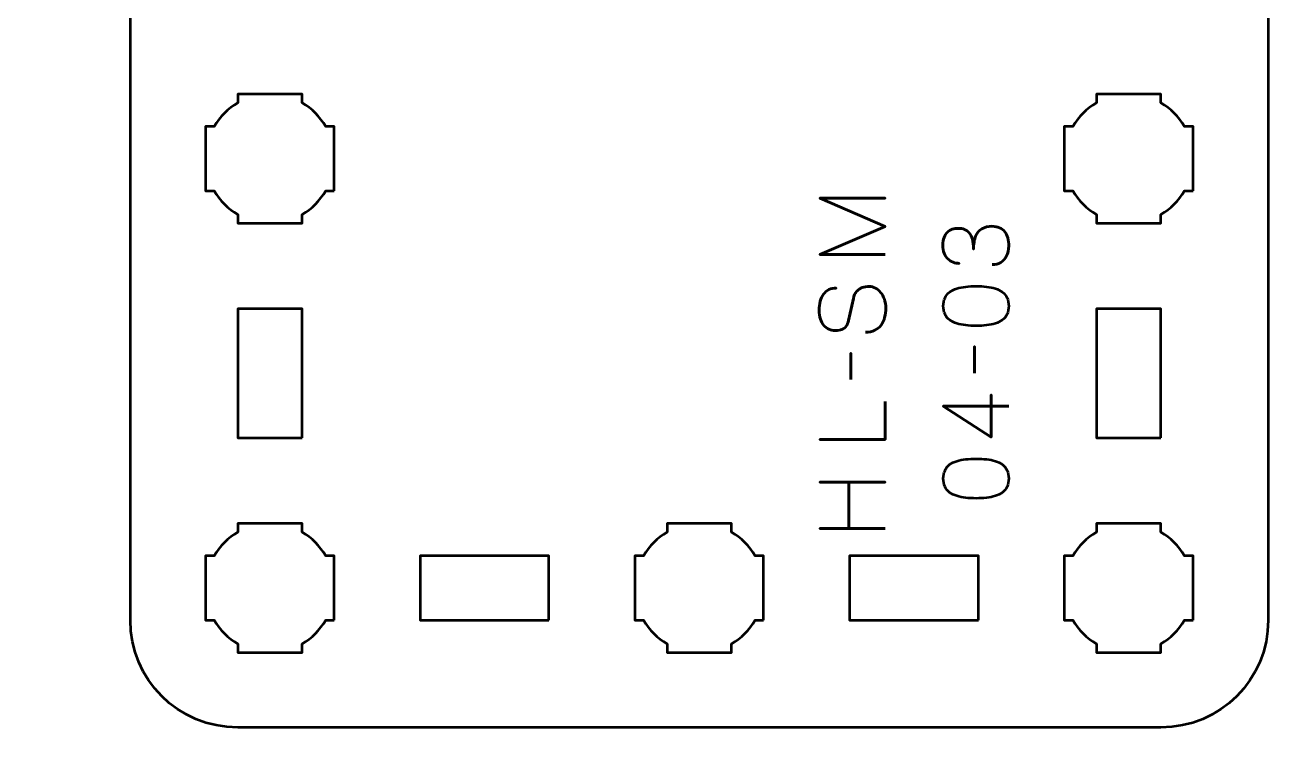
# Model space of a CAD drawing. Header units: centimetres. Extents: x -21 to 0, y -29.7 to 0.
# Drawn here: x -8.89 to -3.03, y -7.78 to -4.48 of the extents above; entities that cross this region are included whole.
import ezdxf

# ---------------------------------------------------------------- set-up
doc = ezdxf.new("R2010")
doc.units = ezdxf.units.CM
doc.header["$MEASUREMENT"] = 0
doc.layers.add('Layer 1', color=7, linetype='Continuous')

msp = doc.modelspace()

# ---------------------------------------------------------------- linework, layer by layer
at = {"layer": 'Layer 1', "color": 22, "lineweight": 53}
msp.add_open_spline([(-21.00003, -29.19995), (-21.00003, -29.19995), (-21.00003, -0.49992), (-21.00003, -0.49992), (-21.00003, -0.49992), (-21.00003, -0.22295), (-20.77694, 0.00004), (-20.49994, 0.00004), (-20.49994, 0.00004), (-20.49994, 0.00004), (-0.50008, 0.00004), (-0.50008, 0.00004), (-0.50008, 0.00004), (-0.22294, 0.00004), (0.00002, -0.22295), (0.00002, -0.49992), (0.00002, -0.49992), (0.00002, -0.49992), (0.00002, -29.19995), (0.00002, -29.19995), (0.00002, -29.19995), (0.00002, -29.47695), (-0.22294, -29.70004), (-0.50008, -29.70004), (-0.50008, -29.70004), (-0.50008, -29.70004), (-20.49994, -29.70004), (-20.49994, -29.70004), (-20.49994, -29.70004), (-20.77694, -29.70004), (-21.00003, -29.47695), (-21.00003, -29.19995)], degree=3, knots=[0, 0, 0, 0, 0.125, 0.125, 0.125, 0.125, 0.25, 0.25, 0.25, 0.25, 0.375, 0.375, 0.375, 0.375, 0.5, 0.5, 0.5, 0.5, 0.625, 0.625, 0.625, 0.625, 0.75, 0.75, 0.75, 0.75, 0.875, 0.875, 0.875, 0.875, 1, 1, 1, 1], dxfattribs=at)
at = {"layer": 'Layer 1', "color": 114, "lineweight": 53}
msp.add_open_spline([(-3.80017, -7.75001), (-3.80017, -7.75001), (-3.60006, -7.75003), (-3.60006, -7.75003), (-3.60006, -7.75003), (-3.32306, -7.75003), (-3.09997, -7.52694), (-3.09997, -7.24994), (-3.09997, -7.24994), (-3.09997, -7.24994), (-3.09997, -0.95007), (-3.09997, -0.95007), (-3.09997, -0.95007), (-3.09997, -0.67293), (-3.32306, -0.44997), (-3.60006, -0.44997), (-3.60006, -0.44997), (-3.60006, -0.44997), (-7.89993, -0.44997), (-7.89993, -0.44997), (-7.89993, -0.44997), (-8.17707, -0.44997), (-8.40003, -0.67293), (-8.40003, -0.95007), (-8.40003, -0.95007), (-8.40003, -0.95007), (-8.40003, -7.24994), (-8.40003, -7.24994), (-8.40003, -7.24994), (-8.40003, -7.52694), (-8.17707, -7.75003), (-7.89993, -7.75003), (-7.89993, -7.75003), (-7.89993, -7.75003), (-6.13445, -7.75003), (-6.13445, -7.75003), (-6.13445, -7.75003), (-6.13445, -7.75003), (-3.80017, -7.75001), (-3.80017, -7.75001)], degree=3, knots=[0, 0, 0, 0, 0.1, 0.1, 0.1, 0.1, 0.2, 0.2, 0.2, 0.2, 0.3, 0.3, 0.3, 0.3, 0.4, 0.4, 0.4, 0.4, 0.5, 0.5, 0.5, 0.5, 0.6, 0.6, 0.6, 0.6, 0.7, 0.7, 0.7, 0.7, 0.8, 0.8, 0.8, 0.8, 0.9, 0.9, 0.9, 0.9, 1, 1, 1, 1], dxfattribs=at)
at = {"layer": 'Layer 1', "lineweight": 53}
for points in [[(-7.45, -5.24993), (-7.45, -5.24993), (-7.49011, -5.24993), (-7.49011, -5.24993), (-7.49011, -5.24993), (-7.51643, -5.29554), (-7.55446, -5.33346), (-7.59993, -5.35978), (-7.59993, -5.35978), (-7.59993, -5.35978), (-7.59993, -5.4), (-7.59993, -5.4), (-7.59993, -5.4), (-7.59993, -5.4), (-7.75, -5.4), (-7.75, -5.4), (-7.75, -5.4), (-7.75, -5.4), (-7.89993, -5.4), (-7.89993, -5.4), (-7.89993, -5.4), (-7.89993, -5.4), (-7.89993, -5.35978), (-7.89993, -5.35978), (-7.89993, -5.35978), (-7.94555, -5.33346), (-7.98343, -5.29554), (-8.00975, -5.24993), (-8.00975, -5.24993), (-8.00975, -5.24993), (-8.05, -5.24993), (-8.05, -5.24993), (-8.05, -5.24993), (-8.05, -5.24993), (-8.05, -5.1), (-8.05, -5.1), (-8.05, -5.1), (-8.05, -5.1), (-8.05, -4.94992), (-8.05, -4.94992), (-8.05, -4.94992), (-8.05, -4.94992), (-8.00975, -4.94992), (-8.00975, -4.94992), (-8.00975, -4.94992), (-7.98343, -4.90445), (-7.94555, -4.86642), (-7.89993, -4.8401), (-7.89993, -4.8401), (-7.89993, -4.8401), (-7.89993, -4.79999), (-7.89993, -4.79999), (-7.89993, -4.79999), (-7.89993, -4.79999), (-7.75, -4.79999), (-7.75, -4.79999), (-7.75, -4.79999), (-7.75, -4.79999), (-7.59993, -4.79999), (-7.59993, -4.79999), (-7.59993, -4.79999), (-7.59993, -4.79999), (-7.59993, -4.8401), (-7.59993, -4.8401), (-7.59993, -4.8401), (-7.55446, -4.86642), (-7.51643, -4.90445), (-7.49011, -4.94992), (-7.49011, -4.94992), (-7.49011, -4.94992), (-7.45, -4.94992), (-7.45, -4.94992), (-7.45, -4.94992), (-7.45, -4.94992), (-7.45, -5.1), (-7.45, -5.1), (-7.45, -5.1), (-7.45, -5.1), (-7.45, -5.24993), (-7.45, -5.24993)], [(-3.45, -5.24993), (-3.45, -5.24993), (-3.49011, -5.24993), (-3.49011, -5.24993), (-3.49011, -5.24993), (-3.51643, -5.29554), (-3.55446, -5.33346), (-3.59993, -5.35978), (-3.59993, -5.35978), (-3.59993, -5.35978), (-3.59993, -5.4), (-3.59993, -5.4), (-3.59993, -5.4), (-3.59993, -5.4), (-3.75, -5.4), (-3.75, -5.4), (-3.75, -5.4), (-3.75, -5.4), (-3.89993, -5.4), (-3.89993, -5.4), (-3.89993, -5.4), (-3.89993, -5.4), (-3.89993, -5.35978), (-3.89993, -5.35978), (-3.89993, -5.35978), (-3.94555, -5.33346), (-3.98343, -5.29554), (-4.00975, -5.24993), (-4.00975, -5.24993), (-4.00975, -5.24993), (-4.05, -5.24993), (-4.05, -5.24993), (-4.05, -5.24993), (-4.05, -5.24993), (-4.05, -5.1), (-4.05, -5.1), (-4.05, -5.1), (-4.05, -5.1), (-4.05, -4.94992), (-4.05, -4.94992), (-4.05, -4.94992), (-4.05, -4.94992), (-4.00975, -4.94992), (-4.00975, -4.94992), (-4.00975, -4.94992), (-3.98343, -4.90445), (-3.94555, -4.86642), (-3.89993, -4.8401), (-3.89993, -4.8401), (-3.89993, -4.8401), (-3.89993, -4.79999), (-3.89993, -4.79999), (-3.89993, -4.79999), (-3.89993, -4.79999), (-3.75, -4.79999), (-3.75, -4.79999), (-3.75, -4.79999), (-3.75, -4.79999), (-3.59993, -4.79999), (-3.59993, -4.79999), (-3.59993, -4.79999), (-3.59993, -4.79999), (-3.59993, -4.8401), (-3.59993, -4.8401), (-3.59993, -4.8401), (-3.55446, -4.86642), (-3.51643, -4.90445), (-3.49011, -4.94992), (-3.49011, -4.94992), (-3.49011, -4.94992), (-3.45, -4.94992), (-3.45, -4.94992), (-3.45, -4.94992), (-3.45, -4.94992), (-3.45, -5.1), (-3.45, -5.1), (-3.45, -5.1), (-3.45, -5.1), (-3.45, -5.24993), (-3.45, -5.24993)], [(-7.45, -7.24993), (-7.45, -7.24993), (-7.49011, -7.24993), (-7.49011, -7.24993), (-7.49011, -7.24993), (-7.51643, -7.29554), (-7.55446, -7.33346), (-7.59993, -7.35978), (-7.59993, -7.35978), (-7.59993, -7.35978), (-7.59993, -7.4), (-7.59993, -7.4), (-7.59993, -7.4), (-7.59993, -7.4), (-7.75, -7.4), (-7.75, -7.4), (-7.75, -7.4), (-7.75, -7.4), (-7.89993, -7.4), (-7.89993, -7.4), (-7.89993, -7.4), (-7.89993, -7.4), (-7.89993, -7.35978), (-7.89993, -7.35978), (-7.89993, -7.35978), (-7.94555, -7.33346), (-7.98343, -7.29554), (-8.00975, -7.24993), (-8.00975, -7.24993), (-8.00975, -7.24993), (-8.05, -7.24993), (-8.05, -7.24993), (-8.05, -7.24993), (-8.05, -7.24993), (-8.05, -7.1), (-8.05, -7.1), (-8.05, -7.1), (-8.05, -7.1), (-8.05, -6.94992), (-8.05, -6.94992), (-8.05, -6.94992), (-8.05, -6.94992), (-8.00975, -6.94992), (-8.00975, -6.94992), (-8.00975, -6.94992), (-7.98343, -6.90445), (-7.94555, -6.86642), (-7.89993, -6.8401), (-7.89993, -6.8401), (-7.89993, -6.8401), (-7.89993, -6.79999), (-7.89993, -6.79999), (-7.89993, -6.79999), (-7.89993, -6.79999), (-7.75, -6.79999), (-7.75, -6.79999), (-7.75, -6.79999), (-7.75, -6.79999), (-7.59993, -6.79999), (-7.59993, -6.79999), (-7.59993, -6.79999), (-7.59993, -6.79999), (-7.59993, -6.8401), (-7.59993, -6.8401), (-7.59993, -6.8401), (-7.55446, -6.86642), (-7.51643, -6.90445), (-7.49011, -6.94992), (-7.49011, -6.94992), (-7.49011, -6.94992), (-7.45, -6.94992), (-7.45, -6.94992), (-7.45, -6.94992), (-7.45, -6.94992), (-7.45, -7.1), (-7.45, -7.1), (-7.45, -7.1), (-7.45, -7.1), (-7.45, -7.24993), (-7.45, -7.24993)], [(-5.45, -7.24993), (-5.45, -7.24993), (-5.49011, -7.24993), (-5.49011, -7.24993), (-5.49011, -7.24993), (-5.51643, -7.29554), (-5.55446, -7.33346), (-5.59993, -7.35978), (-5.59993, -7.35978), (-5.59993, -7.35978), (-5.59993, -7.4), (-5.59993, -7.4), (-5.59993, -7.4), (-5.59993, -7.4), (-5.75, -7.4), (-5.75, -7.4), (-5.75, -7.4), (-5.75, -7.4), (-5.89993, -7.4), (-5.89993, -7.4), (-5.89993, -7.4), (-5.89993, -7.4), (-5.89993, -7.35978), (-5.89993, -7.35978), (-5.89993, -7.35978), (-5.94555, -7.33346), (-5.98343, -7.29554), (-6.00975, -7.24993), (-6.00975, -7.24993), (-6.00975, -7.24993), (-6.05, -7.24993), (-6.05, -7.24993), (-6.05, -7.24993), (-6.05, -7.24993), (-6.05, -7.1), (-6.05, -7.1), (-6.05, -7.1), (-6.05, -7.1), (-6.05, -6.94992), (-6.05, -6.94992), (-6.05, -6.94992), (-6.05, -6.94992), (-6.00975, -6.94992), (-6.00975, -6.94992), (-6.00975, -6.94992), (-5.98343, -6.90445), (-5.94555, -6.86642), (-5.89993, -6.8401), (-5.89993, -6.8401), (-5.89993, -6.8401), (-5.89993, -6.79999), (-5.89993, -6.79999), (-5.89993, -6.79999), (-5.89993, -6.79999), (-5.75, -6.79999), (-5.75, -6.79999), (-5.75, -6.79999), (-5.75, -6.79999), (-5.59993, -6.79999), (-5.59993, -6.79999), (-5.59993, -6.79999), (-5.59993, -6.79999), (-5.59993, -6.8401), (-5.59993, -6.8401), (-5.59993, -6.8401), (-5.55446, -6.86642), (-5.51643, -6.90445), (-5.49011, -6.94992), (-5.49011, -6.94992), (-5.49011, -6.94992), (-5.45, -6.94992), (-5.45, -6.94992), (-5.45, -6.94992), (-5.45, -6.94992), (-5.45, -7.1), (-5.45, -7.1), (-5.45, -7.1), (-5.45, -7.1), (-5.45, -7.24993), (-5.45, -7.24993)], [(-3.45, -7.24993), (-3.45, -7.24993), (-3.49011, -7.24993), (-3.49011, -7.24993), (-3.49011, -7.24993), (-3.51643, -7.29554), (-3.55446, -7.33346), (-3.59993, -7.35978), (-3.59993, -7.35978), (-3.59993, -7.35978), (-3.59993, -7.4), (-3.59993, -7.4), (-3.59993, -7.4), (-3.59993, -7.4), (-3.75, -7.4), (-3.75, -7.4), (-3.75, -7.4), (-3.75, -7.4), (-3.89993, -7.4), (-3.89993, -7.4), (-3.89993, -7.4), (-3.89993, -7.4), (-3.89993, -7.35978), (-3.89993, -7.35978), (-3.89993, -7.35978), (-3.94555, -7.33346), (-3.98343, -7.29554), (-4.00975, -7.24993), (-4.00975, -7.24993), (-4.00975, -7.24993), (-4.05, -7.24993), (-4.05, -7.24993), (-4.05, -7.24993), (-4.05, -7.24993), (-4.05, -7.1), (-4.05, -7.1), (-4.05, -7.1), (-4.05, -7.1), (-4.05, -6.94992), (-4.05, -6.94992), (-4.05, -6.94992), (-4.05, -6.94992), (-4.00975, -6.94992), (-4.00975, -6.94992), (-4.00975, -6.94992), (-3.98343, -6.90445), (-3.94555, -6.86642), (-3.89993, -6.8401), (-3.89993, -6.8401), (-3.89993, -6.8401), (-3.89993, -6.79999), (-3.89993, -6.79999), (-3.89993, -6.79999), (-3.89993, -6.79999), (-3.75, -6.79999), (-3.75, -6.79999), (-3.75, -6.79999), (-3.75, -6.79999), (-3.59993, -6.79999), (-3.59993, -6.79999), (-3.59993, -6.79999), (-3.59993, -6.79999), (-3.59993, -6.8401), (-3.59993, -6.8401), (-3.59993, -6.8401), (-3.55446, -6.86642), (-3.51643, -6.90445), (-3.49011, -6.94992), (-3.49011, -6.94992), (-3.49011, -6.94992), (-3.45, -6.94992), (-3.45, -6.94992), (-3.45, -6.94992), (-3.45, -6.94992), (-3.45, -7.1), (-3.45, -7.1), (-3.45, -7.1), (-3.45, -7.1), (-3.45, -7.24993), (-3.45, -7.24993)]]:
    msp.add_open_spline(points, degree=3, knots=[0, 0, 0, 0, 0.05, 0.05, 0.05, 0.05, 0.1, 0.1, 0.1, 0.1, 0.15, 0.15, 0.15, 0.15, 0.2, 0.2, 0.2, 0.2, 0.25, 0.25, 0.25, 0.25, 0.3, 0.3, 0.3, 0.3, 0.35, 0.35, 0.35, 0.35, 0.4, 0.4, 0.4, 0.4, 0.45, 0.45, 0.45, 0.45, 0.5, 0.5, 0.5, 0.5, 0.55, 0.55, 0.55, 0.55, 0.6, 0.6, 0.6, 0.6, 0.65, 0.65, 0.65, 0.65, 0.7, 0.7, 0.7, 0.7, 0.75, 0.75, 0.75, 0.75, 0.8, 0.8, 0.8, 0.8, 0.85, 0.85, 0.85, 0.85, 0.9, 0.9, 0.9, 0.9, 0.95, 0.95, 0.95, 0.95, 1, 1, 1, 1], dxfattribs=at)
at = {"layer": 'Layer 1', "color": 30, "lineweight": 53}
for points, knots in [([(-4.88363, -5.54668), (-4.88363, -5.54668), (-5.18885, -5.54668), (-5.18885, -5.54668), (-5.18885, -5.54668), (-5.18885, -5.54668), (-4.88363, -5.41545), (-4.88363, -5.41545), (-4.88363, -5.41545), (-4.88363, -5.41545), (-5.18885, -5.28379), (-5.18885, -5.28379), (-5.18885, -5.28379), (-5.18885, -5.28379), (-4.88363, -5.28379), (-4.88363, -5.28379), (-4.88363, -5.28379), (-4.88363, -5.28379), (-5.18885, -5.28379), (-5.18885, -5.28379), (-5.18885, -5.28379), (-5.18885, -5.28379), (-4.88363, -5.41545), (-4.88363, -5.41545), (-4.88363, -5.41545), (-4.88363, -5.41545), (-5.18885, -5.54668), (-5.18885, -5.54668), (-5.18885, -5.54668), (-5.18885, -5.54668), (-4.88363, -5.54668), (-4.88363, -5.54668)], [0, 0, 0, 0, 0.125, 0.125, 0.125, 0.125, 0.25, 0.25, 0.25, 0.25, 0.375, 0.375, 0.375, 0.375, 0.5, 0.5, 0.5, 0.5, 0.625, 0.625, 0.625, 0.625, 0.75, 0.75, 0.75, 0.75, 0.875, 0.875, 0.875, 0.875, 1, 1, 1, 1]), ([(-4.38494, -5.59367), (-4.3697, -5.5936), (-4.35644, -5.59007), (-4.34494, -5.58309), (-4.34494, -5.58309), (-4.33351, -5.5761), (-4.32455, -5.56615), (-4.31813, -5.55317), (-4.31813, -5.55317), (-4.31171, -5.54019), (-4.30846, -5.5246), (-4.30832, -5.50646), (-4.30832, -5.50646), (-4.30832, -5.49285), (-4.30973, -5.4805), (-4.31269, -5.46928), (-4.31269, -5.46928), (-4.31566, -5.45813), (-4.32024, -5.44854), (-4.32652, -5.44042), (-4.32652, -5.44042), (-4.3328, -5.43231), (-4.34092, -5.4261), (-4.35079, -5.42166), (-4.35079, -5.42166), (-4.36074, -5.41728), (-4.37267, -5.4151), (-4.38664, -5.41503), (-4.38664, -5.41503), (-4.40526, -5.41495), (-4.421, -5.41876), (-4.43377, -5.42631), (-4.43377, -5.42631), (-4.44654, -5.43386), (-4.45613, -5.44558), (-4.46269, -5.46131), (-4.46269, -5.46131), (-4.46926, -5.47704), (-4.47257, -5.49722), (-4.47257, -5.5217), (-4.47257, -5.5217), (-4.4725, -5.50343), (-4.47419, -5.48812), (-4.47765, -5.47563), (-4.47765, -5.47563), (-4.48111, -5.46321), (-4.48598, -5.45327), (-4.49233, -5.44579), (-4.49233, -5.44579), (-4.49861, -5.43831), (-4.50609, -5.43288), (-4.51469, -5.42963), (-4.51469, -5.42963), (-4.52323, -5.42631), (-4.53261, -5.42469), (-4.54284, -5.42476), (-4.54284, -5.42476), (-4.55308, -5.42469), (-4.56253, -5.4261), (-4.57128, -5.42892), (-4.57128, -5.42892), (-4.58003, -5.43168), (-4.58772, -5.43619), (-4.59428, -5.44233), (-4.59428, -5.44233), (-4.60084, -5.44847), (-4.60599, -5.45658), (-4.60966, -5.46653), (-4.60966, -5.46653), (-4.61333, -5.47655), (-4.61516, -5.48876), (-4.61523, -5.50308), (-4.61523, -5.50308), (-4.61516, -5.51733), (-4.61305, -5.52982), (-4.60895, -5.5404), (-4.60895, -5.5404), (-4.60486, -5.55106), (-4.59929, -5.5598), (-4.59216, -5.56686), (-4.59216, -5.56686), (-4.58504, -5.57384), (-4.57692, -5.57907), (-4.56775, -5.58252), (-4.56775, -5.58252), (-4.55858, -5.58605), (-4.54884, -5.58774), (-4.53861, -5.58774), (-4.53861, -5.58774), (-4.54884, -5.58774), (-4.55858, -5.58605), (-4.56775, -5.58252), (-4.56775, -5.58252), (-4.57692, -5.57907), (-4.58504, -5.57384), (-4.59216, -5.56686), (-4.59216, -5.56686), (-4.59929, -5.5598), (-4.60486, -5.55106), (-4.60895, -5.5404), (-4.60895, -5.5404), (-4.61305, -5.52982), (-4.61516, -5.51733), (-4.61523, -5.50308), (-4.61523, -5.50308), (-4.61516, -5.48876), (-4.61333, -5.47655), (-4.60966, -5.46653), (-4.60966, -5.46653), (-4.60599, -5.45658), (-4.60084, -5.44847), (-4.59428, -5.44233), (-4.59428, -5.44233), (-4.58772, -5.43619), (-4.58003, -5.43168), (-4.57128, -5.42892), (-4.57128, -5.42892), (-4.56253, -5.4261), (-4.55308, -5.42469), (-4.54284, -5.42476), (-4.54284, -5.42476), (-4.53261, -5.42469), (-4.52323, -5.42631), (-4.51469, -5.42963), (-4.51469, -5.42963), (-4.50609, -5.43288), (-4.49861, -5.43831), (-4.49233, -5.44579), (-4.49233, -5.44579), (-4.48598, -5.45327), (-4.48111, -5.46321), (-4.47765, -5.47563), (-4.47765, -5.47563), (-4.47419, -5.48812), (-4.4725, -5.50343), (-4.47257, -5.5217), (-4.47257, -5.5217), (-4.47257, -5.49722), (-4.46926, -5.47704), (-4.46269, -5.46131), (-4.46269, -5.46131), (-4.45613, -5.44558), (-4.44654, -5.43386), (-4.43377, -5.42631), (-4.43377, -5.42631), (-4.421, -5.41876), (-4.40526, -5.41495), (-4.38664, -5.41503), (-4.38664, -5.41503), (-4.37267, -5.4151), (-4.36074, -5.41728), (-4.35079, -5.42166), (-4.35079, -5.42166), (-4.34092, -5.4261), (-4.3328, -5.43231), (-4.32652, -5.44042), (-4.32652, -5.44042), (-4.32024, -5.44854), (-4.31566, -5.45813), (-4.31269, -5.46928), (-4.31269, -5.46928), (-4.30973, -5.4805), (-4.30832, -5.49285), (-4.30832, -5.50646), (-4.30832, -5.50646), (-4.30846, -5.5246), (-4.31171, -5.54019), (-4.31813, -5.55317), (-4.31813, -5.55317), (-4.32455, -5.56615), (-4.33351, -5.5761), (-4.34494, -5.58309), (-4.34494, -5.58309), (-4.35644, -5.59007), (-4.3697, -5.5936), (-4.38494, -5.59367)], [0, 0, 0, 0, 0.0227273, 0.0227273, 0.0227273, 0.0227273, 0.0454545, 0.0454545, 0.0454545, 0.0454545, 0.0681818, 0.0681818, 0.0681818, 0.0681818, 0.0909091, 0.0909091, 0.0909091, 0.0909091, 0.1136364, 0.1136364, 0.1136364, 0.1136364, 0.1363636, 0.1363636, 0.1363636, 0.1363636, 0.1590909, 0.1590909, 0.1590909, 0.1590909, 0.1818182, 0.1818182, 0.1818182, 0.1818182, 0.2045455, 0.2045455, 0.2045455, 0.2045455, 0.2272727, 0.2272727, 0.2272727, 0.2272727, 0.25, 0.25, 0.25, 0.25, 0.2727273, 0.2727273, 0.2727273, 0.2727273, 0.2954545, 0.2954545, 0.2954545, 0.2954545, 0.3181818, 0.3181818, 0.3181818, 0.3181818, 0.3409091, 0.3409091, 0.3409091, 0.3409091, 0.3636364, 0.3636364, 0.3636364, 0.3636364, 0.3863636, 0.3863636, 0.3863636, 0.3863636, 0.4090909, 0.4090909, 0.4090909, 0.4090909, 0.4318182, 0.4318182, 0.4318182, 0.4318182, 0.4545455, 0.4545455, 0.4545455, 0.4545455, 0.4772727, 0.4772727, 0.4772727, 0.4772727, 0.5, 0.5, 0.5, 0.5, 0.5227273, 0.5227273, 0.5227273, 0.5227273, 0.5454545, 0.5454545, 0.5454545, 0.5454545, 0.5681818, 0.5681818, 0.5681818, 0.5681818, 0.5909091, 0.5909091, 0.5909091, 0.5909091, 0.6136364, 0.6136364, 0.6136364, 0.6136364, 0.6363636, 0.6363636, 0.6363636, 0.6363636, 0.6590909, 0.6590909, 0.6590909, 0.6590909, 0.6818182, 0.6818182, 0.6818182, 0.6818182, 0.7045455, 0.7045455, 0.7045455, 0.7045455, 0.7272727, 0.7272727, 0.7272727, 0.7272727, 0.75, 0.75, 0.75, 0.75, 0.7727273, 0.7727273, 0.7727273, 0.7727273, 0.7954545, 0.7954545, 0.7954545, 0.7954545, 0.8181818, 0.8181818, 0.8181818, 0.8181818, 0.8409091, 0.8409091, 0.8409091, 0.8409091, 0.8636364, 0.8636364, 0.8636364, 0.8636364, 0.8863636, 0.8863636, 0.8863636, 0.8863636, 0.9090909, 0.9090909, 0.9090909, 0.9090909, 0.9318182, 0.9318182, 0.9318182, 0.9318182, 0.9545455, 0.9545455, 0.9545455, 0.9545455, 0.9772727, 0.9772727, 0.9772727, 0.9772727, 1, 1, 1, 1]), ([(-4.97592, -5.90863), (-4.95898, -5.90849), (-4.94452, -5.90553), (-4.93252, -5.8996), (-4.93252, -5.8996), (-4.92046, -5.89374), (-4.91065, -5.88556), (-4.9031, -5.87526), (-4.9031, -5.87526), (-4.89548, -5.86489), (-4.88991, -5.85296), (-4.88638, -5.83949), (-4.88638, -5.83949), (-4.88278, -5.82608), (-4.88102, -5.81169), (-4.88109, -5.79645), (-4.88109, -5.79645), (-4.88116, -5.78107), (-4.88342, -5.76724), (-4.88772, -5.75489), (-4.88772, -5.75489), (-4.89203, -5.74261), (-4.89781, -5.7321), (-4.90508, -5.72328), (-4.90508, -5.72328), (-4.91235, -5.71453), (-4.92046, -5.70776), (-4.92949, -5.70296), (-4.92949, -5.70296), (-4.93852, -5.69816), (-4.94776, -5.69562), (-4.95729, -5.69527), (-4.95729, -5.69527), (-4.96978, -5.69485), (-4.98121, -5.69668), (-4.99151, -5.7007), (-4.99151, -5.7007), (-5.00181, -5.70473), (-5.01042, -5.71094), (-5.01747, -5.71933), (-5.01747, -5.71933), (-5.02453, -5.72766), (-5.02947, -5.73817), (-5.03222, -5.75073), (-5.03222, -5.75073), (-5.03222, -5.75073), (-5.05466, -5.85444), (-5.05466, -5.85444), (-5.05466, -5.85444), (-5.0567, -5.86418), (-5.06016, -5.87258), (-5.06496, -5.87949), (-5.06496, -5.87949), (-5.06982, -5.88641), (-5.07653, -5.89177), (-5.08514, -5.89544), (-5.08514, -5.89544), (-5.09367, -5.89911), (-5.10454, -5.90101), (-5.11773, -5.90101), (-5.11773, -5.90101), (-5.12775, -5.90101), (-5.1372, -5.89896), (-5.14609, -5.8948), (-5.14609, -5.8948), (-5.15498, -5.89071), (-5.16282, -5.88464), (-5.16966, -5.87667), (-5.16966, -5.87667), (-5.17657, -5.8687), (-5.18194, -5.85882), (-5.18582, -5.84711), (-5.18582, -5.84711), (-5.18977, -5.83532), (-5.19174, -5.82185), (-5.19181, -5.80661), (-5.19181, -5.80661), (-5.19181, -5.7913), (-5.19005, -5.77726), (-5.18652, -5.76442), (-5.18652, -5.76442), (-5.18299, -5.75165), (-5.17791, -5.74057), (-5.17114, -5.73126), (-5.17114, -5.73126), (-5.16437, -5.72194), (-5.15604, -5.71475), (-5.14631, -5.70981), (-5.14631, -5.70981), (-5.1365, -5.70487), (-5.12528, -5.70254), (-5.11265, -5.70289), (-5.11265, -5.70289), (-5.12528, -5.70254), (-5.1365, -5.70487), (-5.14631, -5.70981), (-5.14631, -5.70981), (-5.15604, -5.71475), (-5.16437, -5.72194), (-5.17114, -5.73126), (-5.17114, -5.73126), (-5.17791, -5.74057), (-5.18299, -5.75165), (-5.18652, -5.76442), (-5.18652, -5.76442), (-5.19005, -5.77726), (-5.19181, -5.7913), (-5.19181, -5.80661), (-5.19181, -5.80661), (-5.19174, -5.82185), (-5.18977, -5.83532), (-5.18582, -5.84711), (-5.18582, -5.84711), (-5.18194, -5.85882), (-5.17657, -5.8687), (-5.16966, -5.87667), (-5.16966, -5.87667), (-5.16282, -5.88464), (-5.15498, -5.89071), (-5.14609, -5.8948), (-5.14609, -5.8948), (-5.1372, -5.89896), (-5.12775, -5.90101), (-5.11773, -5.90101), (-5.11773, -5.90101), (-5.10454, -5.90101), (-5.09367, -5.89918), (-5.08521, -5.89565), (-5.08521, -5.89565), (-5.07667, -5.89205), (-5.07004, -5.88676), (-5.06517, -5.87984), (-5.06517, -5.87984), (-5.06037, -5.87293), (-5.05684, -5.86446), (-5.05466, -5.85444), (-5.05466, -5.85444), (-5.05466, -5.85444), (-5.03222, -5.75073), (-5.03222, -5.75073), (-5.03222, -5.75073), (-5.02947, -5.73789), (-5.02453, -5.7273), (-5.01747, -5.71898), (-5.01747, -5.71898), (-5.01042, -5.71058), (-5.00181, -5.70444), (-4.99151, -5.70049), (-4.99151, -5.70049), (-4.98121, -5.69661), (-4.96978, -5.69485), (-4.95729, -5.69527), (-4.95729, -5.69527), (-4.94776, -5.69562), (-4.93852, -5.69816), (-4.92949, -5.70296), (-4.92949, -5.70296), (-4.92046, -5.70776), (-4.91235, -5.71453), (-4.90508, -5.72328), (-4.90508, -5.72328), (-4.89781, -5.7321), (-4.89203, -5.74261), (-4.88772, -5.75489), (-4.88772, -5.75489), (-4.88342, -5.76724), (-4.88116, -5.78107), (-4.88109, -5.79645), (-4.88109, -5.79645), (-4.88102, -5.81169), (-4.88278, -5.82608), (-4.88638, -5.83949), (-4.88638, -5.83949), (-4.88991, -5.85296), (-4.89548, -5.86489), (-4.9031, -5.87526), (-4.9031, -5.87526), (-4.91065, -5.88556), (-4.92046, -5.89374), (-4.93252, -5.8996), (-4.93252, -5.8996), (-4.94452, -5.90553), (-4.95898, -5.90849), (-4.97592, -5.90863)], [0, 0, 0, 0, 0.0217391, 0.0217391, 0.0217391, 0.0217391, 0.0434783, 0.0434783, 0.0434783, 0.0434783, 0.0652174, 0.0652174, 0.0652174, 0.0652174, 0.0869565, 0.0869565, 0.0869565, 0.0869565, 0.1086957, 0.1086957, 0.1086957, 0.1086957, 0.1304348, 0.1304348, 0.1304348, 0.1304348, 0.1521739, 0.1521739, 0.1521739, 0.1521739, 0.173913, 0.173913, 0.173913, 0.173913, 0.1956522, 0.1956522, 0.1956522, 0.1956522, 0.2173913, 0.2173913, 0.2173913, 0.2173913, 0.2391304, 0.2391304, 0.2391304, 0.2391304, 0.2608696, 0.2608696, 0.2608696, 0.2608696, 0.2826087, 0.2826087, 0.2826087, 0.2826087, 0.3043478, 0.3043478, 0.3043478, 0.3043478, 0.326087, 0.326087, 0.326087, 0.326087, 0.3478261, 0.3478261, 0.3478261, 0.3478261, 0.3695652, 0.3695652, 0.3695652, 0.3695652, 0.3913043, 0.3913043, 0.3913043, 0.3913043, 0.4130435, 0.4130435, 0.4130435, 0.4130435, 0.4347826, 0.4347826, 0.4347826, 0.4347826, 0.4565217, 0.4565217, 0.4565217, 0.4565217, 0.4782609, 0.4782609, 0.4782609, 0.4782609, 0.5, 0.5, 0.5, 0.5, 0.5217391, 0.5217391, 0.5217391, 0.5217391, 0.5434783, 0.5434783, 0.5434783, 0.5434783, 0.5652174, 0.5652174, 0.5652174, 0.5652174, 0.5869565, 0.5869565, 0.5869565, 0.5869565, 0.6086957, 0.6086957, 0.6086957, 0.6086957, 0.6304348, 0.6304348, 0.6304348, 0.6304348, 0.6521739, 0.6521739, 0.6521739, 0.6521739, 0.673913, 0.673913, 0.673913, 0.673913, 0.6956522, 0.6956522, 0.6956522, 0.6956522, 0.7173913, 0.7173913, 0.7173913, 0.7173913, 0.7391304, 0.7391304, 0.7391304, 0.7391304, 0.7608696, 0.7608696, 0.7608696, 0.7608696, 0.7826087, 0.7826087, 0.7826087, 0.7826087, 0.8043478, 0.8043478, 0.8043478, 0.8043478, 0.826087, 0.826087, 0.826087, 0.826087, 0.8478261, 0.8478261, 0.8478261, 0.8478261, 0.8695652, 0.8695652, 0.8695652, 0.8695652, 0.8913043, 0.8913043, 0.8913043, 0.8913043, 0.9130435, 0.9130435, 0.9130435, 0.9130435, 0.9347826, 0.9347826, 0.9347826, 0.9347826, 0.9565217, 0.9565217, 0.9565217, 0.9565217, 0.9782609, 0.9782609, 0.9782609, 0.9782609, 1, 1, 1, 1]), ([(-4.30832, -5.78628), (-4.30839, -5.77147), (-4.311, -5.7587), (-4.31608, -5.74804), (-4.31608, -5.74804), (-4.32116, -5.73746), (-4.32843, -5.72864), (-4.33767, -5.72159), (-4.33767, -5.72159), (-4.34698, -5.7146), (-4.35799, -5.7091), (-4.37069, -5.70501), (-4.37069, -5.70501), (-4.38339, -5.70098), (-4.39729, -5.69809), (-4.41253, -5.69647), (-4.41253, -5.69647), (-4.42777, -5.69477), (-4.44379, -5.69393), (-4.46072, -5.694), (-4.46072, -5.694), (-4.47758, -5.69393), (-4.4936, -5.69477), (-4.50877, -5.69647), (-4.50877, -5.69647), (-4.52394, -5.69809), (-4.53791, -5.70098), (-4.55061, -5.70501), (-4.55061, -5.70501), (-4.56324, -5.7091), (-4.57424, -5.7146), (-4.58363, -5.72159), (-4.58363, -5.72159), (-4.59294, -5.72864), (-4.60021, -5.73746), (-4.60529, -5.74804), (-4.60529, -5.74804), (-4.61044, -5.7587), (-4.61305, -5.77147), (-4.61312, -5.78628), (-4.61312, -5.78628), (-4.61305, -5.8011), (-4.61044, -5.81387), (-4.60529, -5.82453), (-4.60529, -5.82453), (-4.60021, -5.83511), (-4.59294, -5.84393), (-4.58363, -5.85098), (-4.58363, -5.85098), (-4.57424, -5.85797), (-4.56324, -5.86347), (-4.55061, -5.86756), (-4.55061, -5.86756), (-4.53791, -5.87159), (-4.52394, -5.87448), (-4.50877, -5.8761), (-4.50877, -5.8761), (-4.4936, -5.87779), (-4.47758, -5.87864), (-4.46072, -5.87857), (-4.46072, -5.87857), (-4.44379, -5.87864), (-4.42777, -5.87779), (-4.41253, -5.8761), (-4.41253, -5.8761), (-4.39729, -5.87448), (-4.38339, -5.87159), (-4.37069, -5.86756), (-4.37069, -5.86756), (-4.35799, -5.86347), (-4.34698, -5.85797), (-4.33767, -5.85098), (-4.33767, -5.85098), (-4.32843, -5.84393), (-4.32116, -5.83511), (-4.31608, -5.82453), (-4.31608, -5.82453), (-4.311, -5.81387), (-4.30839, -5.8011), (-4.30832, -5.78628)], [0, 0, 0, 0, 0.05, 0.05, 0.05, 0.05, 0.1, 0.1, 0.1, 0.1, 0.15, 0.15, 0.15, 0.15, 0.2, 0.2, 0.2, 0.2, 0.25, 0.25, 0.25, 0.25, 0.3, 0.3, 0.3, 0.3, 0.35, 0.35, 0.35, 0.35, 0.4, 0.4, 0.4, 0.4, 0.45, 0.45, 0.45, 0.45, 0.5, 0.5, 0.5, 0.5, 0.55, 0.55, 0.55, 0.55, 0.6, 0.6, 0.6, 0.6, 0.65, 0.65, 0.65, 0.65, 0.7, 0.7, 0.7, 0.7, 0.75, 0.75, 0.75, 0.75, 0.8, 0.8, 0.8, 0.8, 0.85, 0.85, 0.85, 0.85, 0.9, 0.9, 0.9, 0.9, 0.95, 0.95, 0.95, 0.95, 1, 1, 1, 1]), ([(-4.30832, -5.78628), (-4.30839, -5.77147), (-4.311, -5.7587), (-4.31608, -5.74804), (-4.31608, -5.74804), (-4.32116, -5.73746), (-4.32843, -5.72864), (-4.33767, -5.72159), (-4.33767, -5.72159), (-4.34698, -5.7146), (-4.35799, -5.7091), (-4.37069, -5.70501), (-4.37069, -5.70501), (-4.38339, -5.70098), (-4.39729, -5.69809), (-4.41253, -5.69647), (-4.41253, -5.69647), (-4.42777, -5.69477), (-4.44379, -5.69393), (-4.46072, -5.694), (-4.46072, -5.694), (-4.47758, -5.69393), (-4.4936, -5.69477), (-4.50877, -5.69647), (-4.50877, -5.69647), (-4.52394, -5.69809), (-4.53791, -5.70098), (-4.55061, -5.70501), (-4.55061, -5.70501), (-4.56324, -5.7091), (-4.57424, -5.7146), (-4.58363, -5.72159), (-4.58363, -5.72159), (-4.59294, -5.72864), (-4.60021, -5.73746), (-4.60529, -5.74804), (-4.60529, -5.74804), (-4.61044, -5.7587), (-4.61305, -5.77147), (-4.61312, -5.78628), (-4.61312, -5.78628), (-4.61305, -5.8011), (-4.61044, -5.81387), (-4.60529, -5.82453), (-4.60529, -5.82453), (-4.60021, -5.83511), (-4.59294, -5.84393), (-4.58363, -5.85098), (-4.58363, -5.85098), (-4.57424, -5.85797), (-4.56324, -5.86347), (-4.55061, -5.86756), (-4.55061, -5.86756), (-4.53791, -5.87159), (-4.52394, -5.87448), (-4.50877, -5.8761), (-4.50877, -5.8761), (-4.4936, -5.87779), (-4.47758, -5.87864), (-4.46072, -5.87857), (-4.46072, -5.87857), (-4.44379, -5.87864), (-4.42777, -5.87779), (-4.41253, -5.8761), (-4.41253, -5.8761), (-4.39729, -5.87448), (-4.38339, -5.87159), (-4.37069, -5.86756), (-4.37069, -5.86756), (-4.35799, -5.86347), (-4.34698, -5.85797), (-4.33767, -5.85098), (-4.33767, -5.85098), (-4.32843, -5.84393), (-4.32116, -5.83511), (-4.31608, -5.82453), (-4.31608, -5.82453), (-4.311, -5.81387), (-4.30839, -5.8011), (-4.30832, -5.78628)], [0, 0, 0, 0, 0.05, 0.05, 0.05, 0.05, 0.1, 0.1, 0.1, 0.1, 0.15, 0.15, 0.15, 0.15, 0.2, 0.2, 0.2, 0.2, 0.25, 0.25, 0.25, 0.25, 0.3, 0.3, 0.3, 0.3, 0.35, 0.35, 0.35, 0.35, 0.4, 0.4, 0.4, 0.4, 0.45, 0.45, 0.45, 0.45, 0.5, 0.5, 0.5, 0.5, 0.55, 0.55, 0.55, 0.55, 0.6, 0.6, 0.6, 0.6, 0.65, 0.65, 0.65, 0.65, 0.7, 0.7, 0.7, 0.7, 0.75, 0.75, 0.75, 0.75, 0.8, 0.8, 0.8, 0.8, 0.85, 0.85, 0.85, 0.85, 0.9, 0.9, 0.9, 0.9, 0.95, 0.95, 0.95, 0.95, 1, 1, 1, 1]), ([(-5.04323, -6.12876), (-5.04323, -6.12876), (-5.04323, -6.00557), (-5.04323, -6.00557), (-5.04323, -6.00557), (-5.04323, -6.00557), (-5.04323, -6.12876), (-5.04323, -6.12876)], [0, 0, 0, 0, 0.5, 0.5, 0.5, 0.5, 1, 1, 1, 1]), ([(-4.46792, -6.0987), (-4.46792, -6.0987), (-4.46792, -5.97551), (-4.46792, -5.97551), (-4.46792, -5.97551), (-4.46792, -5.97551), (-4.46792, -6.0987), (-4.46792, -6.0987)], [0, 0, 0, 0, 0.5, 0.5, 0.5, 0.5, 1, 1, 1, 1]), ([(-4.30832, -6.25364), (-4.30832, -6.25364), (-4.61354, -6.25364), (-4.61354, -6.25364), (-4.61354, -6.25364), (-4.61354, -6.25364), (-4.3896, -6.39757), (-4.3896, -6.39757), (-4.3896, -6.39757), (-4.3896, -6.39757), (-4.3896, -6.19945), (-4.3896, -6.19945), (-4.3896, -6.19945), (-4.3896, -6.19945), (-4.3896, -6.39757), (-4.3896, -6.39757), (-4.3896, -6.39757), (-4.3896, -6.39757), (-4.61354, -6.25364), (-4.61354, -6.25364), (-4.61354, -6.25364), (-4.61354, -6.25364), (-4.30832, -6.25364), (-4.30832, -6.25364)], [0, 0, 0, 0, 0.1666667, 0.1666667, 0.1666667, 0.1666667, 0.3333333, 0.3333333, 0.3333333, 0.3333333, 0.5, 0.5, 0.5, 0.5, 0.6666667, 0.6666667, 0.6666667, 0.6666667, 0.8333333, 0.8333333, 0.8333333, 0.8333333, 1, 1, 1, 1]), ([(-4.88363, -6.23078), (-4.88363, -6.23078), (-4.88363, -6.409), (-4.88363, -6.409), (-4.88363, -6.409), (-4.88363, -6.409), (-5.18885, -6.409), (-5.18885, -6.409), (-5.18885, -6.409), (-5.18885, -6.409), (-4.88363, -6.409), (-4.88363, -6.409), (-4.88363, -6.409), (-4.88363, -6.409), (-4.88363, -6.23078), (-4.88363, -6.23078)], [0, 0, 0, 0, 0.25, 0.25, 0.25, 0.25, 0.5, 0.5, 0.5, 0.5, 0.75, 0.75, 0.75, 0.75, 1, 1, 1, 1]), ([(-4.30832, -6.59018), (-4.30839, -6.57537), (-4.311, -6.5626), (-4.31608, -6.55194), (-4.31608, -6.55194), (-4.32116, -6.54136), (-4.32843, -6.53254), (-4.33767, -6.52549), (-4.33767, -6.52549), (-4.34698, -6.5185), (-4.35799, -6.513), (-4.37069, -6.50891), (-4.37069, -6.50891), (-4.38339, -6.50488), (-4.39729, -6.50199), (-4.41253, -6.50037), (-4.41253, -6.50037), (-4.42777, -6.49867), (-4.44379, -6.49783), (-4.46072, -6.4979), (-4.46072, -6.4979), (-4.47758, -6.49783), (-4.4936, -6.49867), (-4.50877, -6.50037), (-4.50877, -6.50037), (-4.52394, -6.50199), (-4.53791, -6.50488), (-4.55061, -6.50891), (-4.55061, -6.50891), (-4.56324, -6.513), (-4.57424, -6.5185), (-4.58363, -6.52549), (-4.58363, -6.52549), (-4.59294, -6.53254), (-4.60021, -6.54136), (-4.60529, -6.55194), (-4.60529, -6.55194), (-4.61044, -6.5626), (-4.61305, -6.57537), (-4.61312, -6.59018), (-4.61312, -6.59018), (-4.61305, -6.605), (-4.61044, -6.61777), (-4.60529, -6.62843), (-4.60529, -6.62843), (-4.60021, -6.63901), (-4.59294, -6.64783), (-4.58363, -6.65488), (-4.58363, -6.65488), (-4.57424, -6.66187), (-4.56324, -6.66737), (-4.55061, -6.67146), (-4.55061, -6.67146), (-4.53791, -6.67549), (-4.52394, -6.67838), (-4.50877, -6.68), (-4.50877, -6.68), (-4.4936, -6.68169), (-4.47758, -6.68254), (-4.46072, -6.68247), (-4.46072, -6.68247), (-4.44379, -6.68254), (-4.42777, -6.68169), (-4.41253, -6.68), (-4.41253, -6.68), (-4.39729, -6.67838), (-4.38339, -6.67549), (-4.37069, -6.67146), (-4.37069, -6.67146), (-4.35799, -6.66737), (-4.34698, -6.66187), (-4.33767, -6.65488), (-4.33767, -6.65488), (-4.32843, -6.64783), (-4.32116, -6.63901), (-4.31608, -6.62843), (-4.31608, -6.62843), (-4.311, -6.61777), (-4.30839, -6.605), (-4.30832, -6.59018)], [0, 0, 0, 0, 0.05, 0.05, 0.05, 0.05, 0.1, 0.1, 0.1, 0.1, 0.15, 0.15, 0.15, 0.15, 0.2, 0.2, 0.2, 0.2, 0.25, 0.25, 0.25, 0.25, 0.3, 0.3, 0.3, 0.3, 0.35, 0.35, 0.35, 0.35, 0.4, 0.4, 0.4, 0.4, 0.45, 0.45, 0.45, 0.45, 0.5, 0.5, 0.5, 0.5, 0.55, 0.55, 0.55, 0.55, 0.6, 0.6, 0.6, 0.6, 0.65, 0.65, 0.65, 0.65, 0.7, 0.7, 0.7, 0.7, 0.75, 0.75, 0.75, 0.75, 0.8, 0.8, 0.8, 0.8, 0.85, 0.85, 0.85, 0.85, 0.9, 0.9, 0.9, 0.9, 0.95, 0.95, 0.95, 0.95, 1, 1, 1, 1]), ([(-4.30832, -6.59018), (-4.30839, -6.57537), (-4.311, -6.5626), (-4.31608, -6.55194), (-4.31608, -6.55194), (-4.32116, -6.54136), (-4.32843, -6.53254), (-4.33767, -6.52549), (-4.33767, -6.52549), (-4.34698, -6.5185), (-4.35799, -6.513), (-4.37069, -6.50891), (-4.37069, -6.50891), (-4.38339, -6.50488), (-4.39729, -6.50199), (-4.41253, -6.50037), (-4.41253, -6.50037), (-4.42777, -6.49867), (-4.44379, -6.49783), (-4.46072, -6.4979), (-4.46072, -6.4979), (-4.47758, -6.49783), (-4.4936, -6.49867), (-4.50877, -6.50037), (-4.50877, -6.50037), (-4.52394, -6.50199), (-4.53791, -6.50488), (-4.55061, -6.50891), (-4.55061, -6.50891), (-4.56324, -6.513), (-4.57424, -6.5185), (-4.58363, -6.52549), (-4.58363, -6.52549), (-4.59294, -6.53254), (-4.60021, -6.54136), (-4.60529, -6.55194), (-4.60529, -6.55194), (-4.61044, -6.5626), (-4.61305, -6.57537), (-4.61312, -6.59018), (-4.61312, -6.59018), (-4.61305, -6.605), (-4.61044, -6.61777), (-4.60529, -6.62843), (-4.60529, -6.62843), (-4.60021, -6.63901), (-4.59294, -6.64783), (-4.58363, -6.65488), (-4.58363, -6.65488), (-4.57424, -6.66187), (-4.56324, -6.66737), (-4.55061, -6.67146), (-4.55061, -6.67146), (-4.53791, -6.67549), (-4.52394, -6.67838), (-4.50877, -6.68), (-4.50877, -6.68), (-4.4936, -6.68169), (-4.47758, -6.68254), (-4.46072, -6.68247), (-4.46072, -6.68247), (-4.44379, -6.68254), (-4.42777, -6.68169), (-4.41253, -6.68), (-4.41253, -6.68), (-4.39729, -6.67838), (-4.38339, -6.67549), (-4.37069, -6.67146), (-4.37069, -6.67146), (-4.35799, -6.66737), (-4.34698, -6.66187), (-4.33767, -6.65488), (-4.33767, -6.65488), (-4.32843, -6.64783), (-4.32116, -6.63901), (-4.31608, -6.62843), (-4.31608, -6.62843), (-4.311, -6.61777), (-4.30839, -6.605), (-4.30832, -6.59018)], [0, 0, 0, 0, 0.05, 0.05, 0.05, 0.05, 0.1, 0.1, 0.1, 0.1, 0.15, 0.15, 0.15, 0.15, 0.2, 0.2, 0.2, 0.2, 0.25, 0.25, 0.25, 0.25, 0.3, 0.3, 0.3, 0.3, 0.35, 0.35, 0.35, 0.35, 0.4, 0.4, 0.4, 0.4, 0.45, 0.45, 0.45, 0.45, 0.5, 0.5, 0.5, 0.5, 0.55, 0.55, 0.55, 0.55, 0.6, 0.6, 0.6, 0.6, 0.65, 0.65, 0.65, 0.65, 0.7, 0.7, 0.7, 0.7, 0.75, 0.75, 0.75, 0.75, 0.8, 0.8, 0.8, 0.8, 0.85, 0.85, 0.85, 0.85, 0.9, 0.9, 0.9, 0.9, 0.95, 0.95, 0.95, 0.95, 1, 1, 1, 1]), ([(-4.88363, -6.82217), (-4.88363, -6.82217), (-5.05254, -6.82217), (-5.05254, -6.82217), (-5.05254, -6.82217), (-5.05254, -6.82217), (-5.05254, -6.6067), (-5.05254, -6.6067), (-5.05254, -6.6067), (-5.05254, -6.6067), (-4.88363, -6.6067), (-4.88363, -6.6067), (-4.88363, -6.6067), (-4.88363, -6.6067), (-5.18843, -6.6067), (-5.18843, -6.6067), (-5.18843, -6.6067), (-5.18843, -6.6067), (-5.05254, -6.6067), (-5.05254, -6.6067), (-5.05254, -6.6067), (-5.05254, -6.6067), (-5.05254, -6.82217), (-5.05254, -6.82217), (-5.05254, -6.82217), (-5.05254, -6.82217), (-5.18843, -6.82217), (-5.18843, -6.82217), (-5.18843, -6.82217), (-5.18843, -6.82217), (-4.88363, -6.82217), (-4.88363, -6.82217)], [0, 0, 0, 0, 0.125, 0.125, 0.125, 0.125, 0.25, 0.25, 0.25, 0.25, 0.375, 0.375, 0.375, 0.375, 0.5, 0.5, 0.5, 0.5, 0.625, 0.625, 0.625, 0.625, 0.75, 0.75, 0.75, 0.75, 0.875, 0.875, 0.875, 0.875, 1, 1, 1, 1])]:
    msp.add_open_spline(points, degree=3, knots=knots, dxfattribs=at)
at = {"layer": 'Layer 1', "color": 250, "lineweight": 53}
for points in [[(-7.59993, -6.39999), (-7.59993, -6.39999), (-7.89993, -6.39999), (-7.89993, -6.39999), (-7.89993, -6.39999), (-7.89993, -6.39999), (-7.89993, -5.79998), (-7.89993, -5.79998), (-7.89993, -5.79998), (-7.89993, -5.79998), (-7.59993, -5.79998), (-7.59993, -5.79998), (-7.59993, -5.79998), (-7.59993, -5.79998), (-7.59993, -6.39999), (-7.59993, -6.39999)], [(-3.60006, -6.39999), (-3.60006, -6.39999), (-3.90007, -6.39999), (-3.90007, -6.39999), (-3.90007, -6.39999), (-3.90007, -6.39999), (-3.90007, -5.79998), (-3.90007, -5.79998), (-3.90007, -5.79998), (-3.90007, -5.79998), (-3.60006, -5.79998), (-3.60006, -5.79998), (-3.60006, -5.79998), (-3.60006, -5.79998), (-3.60006, -6.39999), (-3.60006, -6.39999)], [(-6.44998, -7.25007), (-6.44998, -7.25007), (-7.04998, -7.25007), (-7.04998, -7.25007), (-7.04998, -7.25007), (-7.04998, -7.25007), (-7.04998, -6.95007), (-7.04998, -6.95007), (-7.04998, -6.95007), (-7.04998, -6.95007), (-6.44998, -6.95007), (-6.44998, -6.95007), (-6.44998, -6.95007), (-6.44998, -6.95007), (-6.44998, -7.25007), (-6.44998, -7.25007)], [(-4.45001, -7.25007), (-4.45001, -7.25007), (-5.05002, -7.25007), (-5.05002, -7.25007), (-5.05002, -7.25007), (-5.05002, -7.25007), (-5.05002, -6.95007), (-5.05002, -6.95007), (-5.05002, -6.95007), (-5.05002, -6.95007), (-4.45001, -6.95007), (-4.45001, -6.95007), (-4.45001, -6.95007), (-4.45001, -6.95007), (-4.45001, -7.25007), (-4.45001, -7.25007)]]:
    msp.add_open_spline(points, degree=3, knots=[0, 0, 0, 0, 0.25, 0.25, 0.25, 0.25, 0.5, 0.5, 0.5, 0.5, 0.75, 0.75, 0.75, 0.75, 1, 1, 1, 1], dxfattribs=at)

doc.saveas('drawing.dxf')
